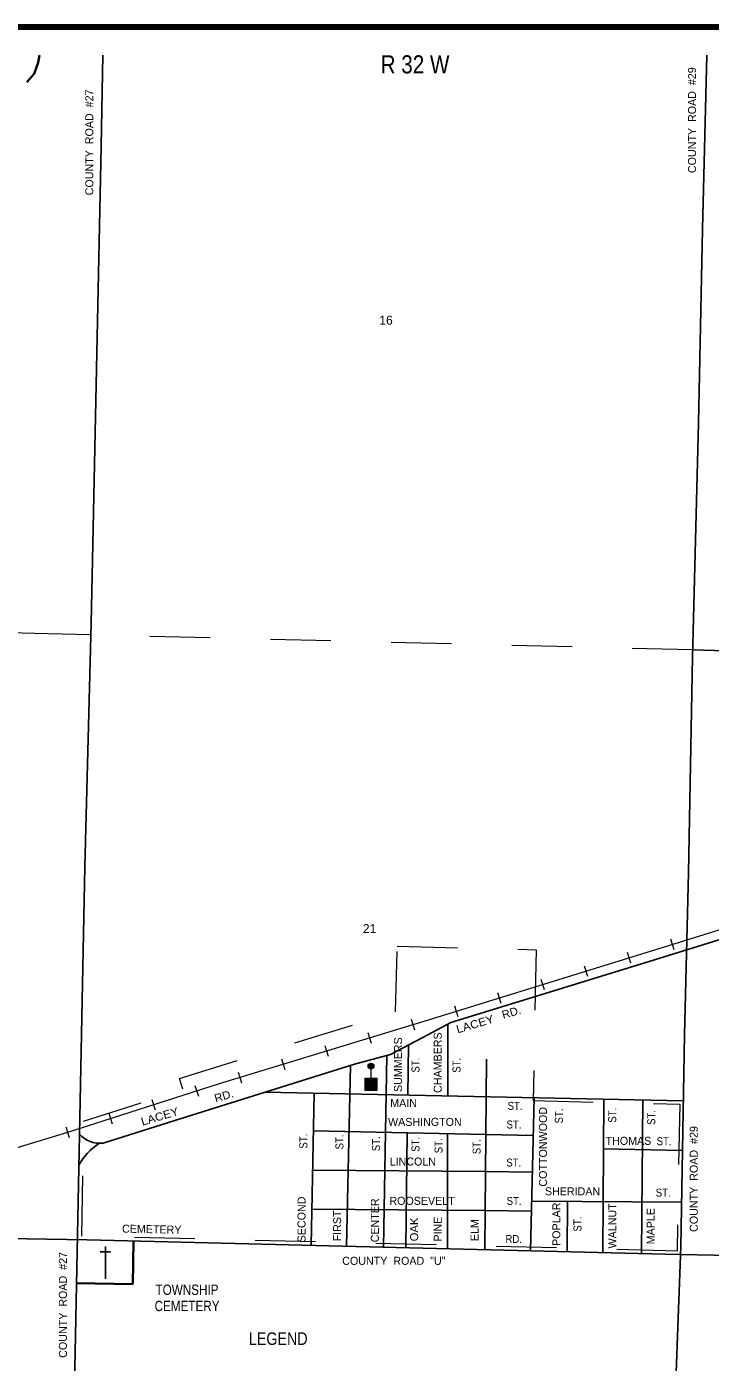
# Model space of a CAD drawing. Extents: x 207.45 to 211.98, y 2710.66 to 2714.6.
# Drawn here: x 208.611 to 209.744, y 2712.389 to 2714.603 of the extents above; entities that cross this region are included whole.
import ezdxf
from ezdxf.enums import TextEntityAlignment as Align

# ---------------------------------------------------------------- set-up
doc = ezdxf.new("R2010")
doc.units = 0
doc.header["$LTSCALE"] = 0.006
for name, pattern in [('DOTTED', [1.5, 0.3, -1.2]), ('LONG_DASHED', [7.5, 6, -1.5]), ('MEDIUM_DASHED', [4.5, 3, -1.5])]:
    doc.linetypes.add(name, pattern=pattern)
for name, color, linetype, lineweight in [('14', 7, 'Continuous', 25), ('15', 7, 'MEDIUM_DASHED', 13), ('17', 7, 'Continuous', 13), ('25', 7, 'Continuous', 35), ('32', 7, 'DOTTED', 35), ('36', 7, 'Continuous', 13), ('4', 7, 'LONG_DASHED', 13), ('48', 7, 'Continuous', 106), ('50', 7, 'Continuous', 13)]:
    doc.layers.add(name, color=color, linetype=linetype, lineweight=lineweight)
for name, color, linetype in [('45', 7, 'Continuous'), ('46', 7, 'Continuous'), ('49', 7, 'Continuous')]:
    doc.layers.add(name, color=color, linetype=linetype)

msp = doc.modelspace()

# ---------------------------------------------------------------- hatches: boundary and pattern name
at = {"layer": '36'}
for points in [[(209.181694, 2712.875265, 1), (209.181268, 2712.885066, 1)], [(209.17178, 2712.840152), (209.17178, 2712.860417), (209.191288, 2712.860417), (209.191288, 2712.840152)]]:
    msp.add_hatch(color=256, dxfattribs=at).paths.add_polyline_path(points)

# ---------------------------------------------------------------- linework, layer by layer
at = {"layer": '14'}
for p, q in [((208.689773, 2712.350947), (208.706818, 2713.210795)), ((209.308712, 2712.830682), (209.308902, 2712.949811)), ((209.202462, 2712.580303), (209.207576, 2712.898106)), ((209.242424, 2712.832008), (209.243561, 2712.915341)), ((209.141098, 2712.581818), (209.147348, 2712.881439)), ((209.370265, 2712.576136), (209.372917, 2712.892045)), ((209.005303, 2712.836932), (209.699242, 2712.822727)), ((209.082197, 2712.583333), (209.087311, 2712.835227)), ((209.446212, 2712.574242), (209.451894, 2712.827841)), ((209.567614, 2712.825379), (209.565909, 2712.571212)), ((209.632008, 2712.824242), (209.630303, 2712.569697)), ((209.085985, 2712.773106), (209.450568, 2712.76553)), ((209.239015, 2712.579356), (209.241477, 2712.769886)), ((209.308144, 2712.577652), (209.308523, 2712.768561)), ((209.567045, 2712.743182), (209.697727, 2712.74053)), ((209.084659, 2712.707955), (209.371402, 2712.705492)), ((209.371402, 2712.705492), (209.449053, 2712.704735)), ((209.448864, 2712.656629), (209.696212, 2712.654545)), ((209.507197, 2712.65625), (209.506629, 2712.572727))]:
    msp.add_line(p, q, dxfattribs=at)
for points in [[(208.706818, 2713.210795), (208.717235, 2713.614394), (208.73428, 2714.404545), (208.736932, 2714.555682)], [(209.669129, 2711.568371), (209.674811, 2711.886553), (209.682197, 2712.224242), (209.695076, 2712.581439), (209.701136, 2712.932008), (209.707765, 2713.200947), (209.714583, 2713.558144), (209.724811, 2713.946023), (209.731439, 2714.267614), (209.738447, 2714.555682)], [(209.714773, 2713.570265), (209.95303, 2713.563258), (210.233523, 2713.558144), (210.717045, 2713.548106)], [(210.288826, 2713.253598), (210.011553, 2713.167803), (209.635606, 2713.051326), (209.314015, 2712.952462), (209.275758, 2712.932197), (209.213636, 2712.899811), (209.154167, 2712.883712), (208.856439, 2712.789962), (208.737311, 2712.752652)], [(209.083333, 2712.643371), (209.370833, 2712.640909), (209.447727, 2712.640152)], [(207.494129, 2712.617424), (208.075568, 2712.602652), (208.710985, 2712.592424), (209.669318, 2712.568561), (209.694508, 2712.568182)], [(209.694508, 2712.568182), (210.530871, 2712.551705), (211.212121, 2712.538258), (211.282008, 2712.536742)]]:
    msp.add_lwpolyline(points, dxfattribs=at)
for centre, radius, start, end in [((208.732162, 2712.798871), 0.046408, 222.77561, 276.3175), ((208.78762, 2712.665376), 0.103834, 123.4903, 150.68135)]:
    msp.add_arc(centre, radius, start, end, dxfattribs=at)
at = {"layer": '15'}
msp.add_lwpolyline([(209.714773, 2713.570265), (208.623485, 2713.597159), (207.494129, 2713.628977)], dxfattribs=at)
at = {"layer": '17'}
for p, q in [((209.67803, 2713.091098), (209.683523, 2713.073485)), ((209.606439, 2713.068939), (209.611932, 2713.051326)), ((209.534848, 2713.046591), (209.540341, 2713.029167)), ((209.463258, 2713.024432), (209.468561, 2713.007008)), ((209.391477, 2713.002273), (209.39697, 2712.984848)), ((209.319886, 2712.980114), (209.325379, 2712.9625)), ((209.248295, 2712.958144), (209.253598, 2712.94053)), ((209.176515, 2712.936174), (209.181818, 2712.918561)), ((209.104735, 2712.914205), (209.110227, 2712.896591)), ((209.033144, 2712.892424), (209.038447, 2712.874811)), ((208.961364, 2712.870455), (208.966667, 2712.852841)), ((208.889583, 2712.847917), (208.895265, 2712.830492)), ((208.818182, 2712.825189), (208.823864, 2712.807576)), ((208.74678, 2712.802273), (208.752273, 2712.784848)), ((208.675379, 2712.779545), (208.680871, 2712.761932))]:
    msp.add_line(p, q, dxfattribs=at)
msp.add_lwpolyline([(207.494129, 2712.648864), (207.698485, 2712.648864), (208.04053, 2712.648864), (208.172159, 2712.649621), (208.243561, 2712.656061), (208.338447, 2712.669697), (208.433144, 2712.695455), (208.518182, 2712.72197), (208.678977, 2712.770833), (208.930303, 2712.851326), (209.277083, 2712.957197), (209.676894, 2713.080871), (210.164394, 2713.232197), (210.536932, 2713.350379), (211.021023, 2713.5), (211.282008, 2713.580871)], dxfattribs=at)
msp.add_lwpolyline([(207.494129, 2712.648864), (207.698485, 2712.648864), (208.04053, 2712.648864), (208.172159, 2712.649621), (208.243561, 2712.656061), (208.338447, 2712.669697), (208.433144, 2712.695455), (208.518182, 2712.72197), (208.678977, 2712.770833), (208.930303, 2712.851326), (209.277083, 2712.957197), (209.676894, 2713.080871), (210.164394, 2713.232197), (210.536932, 2713.350379), (211.021023, 2713.5), (211.282008, 2713.580871)], dxfattribs=at)
at = {"layer": '25'}
msp.add_lwpolyline([(208.610606, 2714.511364), (208.622727, 2714.525), (208.629545, 2714.54375), (208.631818, 2714.555682)], dxfattribs=at)
at = {"layer": '32'}
for p, q in [((208.787879, 2712.59053), (208.786553, 2712.518939)), ((208.786553, 2712.518939), (208.693182, 2712.520644))]:
    msp.add_line(p, q, dxfattribs=at)
at = {"layer": '32', "linetype": 'Continuous', "lineweight": 25}
for p, q in [((208.732386, 2712.572727), (208.749621, 2712.572727)), ((208.741098, 2712.58125), (208.741098, 2712.527462))]:
    msp.add_line(p, q, dxfattribs=at)
at = {"layer": '36'}
msp.add_line((209.181629, 2712.859848), (209.181629, 2712.875568), dxfattribs=at)
msp.add_lwpolyline([(209.17178, 2712.840152), (209.17178, 2712.860417), (209.191288, 2712.860417), (209.191288, 2712.840152)], close=True, dxfattribs=at)
msp.add_circle((209.181481, 2712.880165), 0.004905, dxfattribs=at)
at = {"layer": '4'}
for points in [[(209.222348, 2712.970076), (209.225, 2713.078977), (209.455492, 2713.073106), (209.450189, 2712.823295), (209.693371, 2712.817235), (209.689205, 2712.573864)], [(209.689205, 2712.573864), (208.702273, 2712.598485), (208.704924, 2712.789205), (208.869697, 2712.841856), (208.864205, 2712.860038), (209.222348, 2712.970076)]]:
    msp.add_lwpolyline(points, dxfattribs=at)
at = {"layer": '48'}
msp.add_lwpolyline([(207.44678, 2710.720455), (207.44678, 2714.60303), (211.329356, 2714.60303), (211.329356, 2710.720455)], close=True, dxfattribs=at)

# ---------------------------------------------------------------- texts
at = {"layer": '32', "width": 0.85}
for s, p in [('TOWNSHIP', (208.87642, 2712.501136)), ('CEMETERY', (208.876515, 2712.474242))]:
    msp.add_text(s, height=0.01705, dxfattribs=at).set_placement(p, align=Align.CENTER)
at = {"layer": '45'}
for s, p in [('16', (209.206439, 2714.109091)), ('21', (209.179167, 2713.100758))]:
    msp.add_text(s, height=0.01496, dxfattribs=at).set_placement(p, align=Align.CENTER)
at = {"layer": '46', "width": 0.85}
msp.add_text('R 32 W', height=0.03011, dxfattribs=at).set_placement((209.254545, 2714.525568), align=Align.CENTER)
at = {"layer": '49'}
for s, rotation, p in [('COUNTY  ROAD  #29', 90, (209.720455, 2714.448106)), ('COUNTY  ROAD  #27', 90, (208.721023, 2714.411269)), ('SUMMERS', 90, (209.232955, 2712.88267)), ('CHAMBERS', 90, (209.298674, 2712.88608)), ('COTTONWOOD', 90, (209.473295, 2712.746591)), ('COUNTY  ROAD  #29', 90, (209.723295, 2712.693182)), ('SECOND', 90, (209.072917, 2712.626136)), ('CENTER', 90, (209.194508, 2712.624621)), ('POPLAR', 90, (209.495455, 2712.618182)), ('WALNUT', 90, (209.588258, 2712.61553)), ('FIRST', 90, (209.132008, 2712.615436)), ('PINE', 90, (209.298864, 2712.610133)), ('MAPLE', 90, (209.651894, 2712.614962)), ('CEMETERY', 358.854, (208.817765, 2712.603383)), ('ELM', 90, (209.359848, 2712.608428)), ('COUNTY  ROAD  #27', 90, (208.677273, 2712.484564))]:
    msp.add_text(s, height=0.01326, rotation=rotation, dxfattribs=at).set_placement(p, align=Align.CENTER)
for s, rotation, width, p in [('LACEY', 16.645, 1.1, (209.355866, 2712.943641)), ('RD.', 16.645, 1.05, (209.416188, 2712.963079)), ('ST.', 90, 0.9, (209.261932, 2712.881913)), ('ST.', 90, 0.9, (209.329924, 2712.881723)), ('RD.', 16.645, 1.05, (208.939484, 2712.824632)), ('LACEY', 16.645, 1.1, (208.833139, 2712.790611)), ('ST.', 90, 0.9, (209.499621, 2712.797633)), ('ST.', 90, 0.9, (209.588068, 2712.798958)), ('ST.', 90, 0.9, (209.652841, 2712.79517)), ('ST.', 90, 0.9, (209.075947, 2712.755966)), ('ST.', 90, 0.9, (209.135795, 2712.75464)), ('ST.', 90, 0.9, (209.196402, 2712.75161)), ('ST.', 90, 0.9, (209.261932, 2712.750663)), ('ST.', 90, 0.9, (209.300189, 2712.748201)), ('ST.', 90, 0.9, (209.363258, 2712.746686)), ('OAK', 90, 1.05, (209.259659, 2712.609564)), ('ST.', 90, 0.9, (209.530492, 2712.618466))]:
    msp.add_text(s, height=0.01326, rotation=rotation, dxfattribs=dict(at, width=width)).set_placement(p, align=Align.CENTER)
for s, p in [('MAIN', (209.235606, 2712.8125)), ('WASHINGTON', (209.270833, 2712.78125)), ('THOMAS', (209.608428, 2712.749811)), ('LINCOLN', (209.250852, 2712.71553)), ('SHERIDAN', (209.51572, 2712.666098)), ('ROOSEVELT', (209.266193, 2712.650379)), ('COUNTY  ROAD  "U"', (209.219413, 2712.550947))]:
    msp.add_text(s, height=0.01326, dxfattribs=at).set_placement(p, align=Align.CENTER)
at = {"layer": '49', "width": 0.9}
for s, p in [('ST.', (209.42036, 2712.807765)), ('ST.', (209.418655, 2712.776894)), ('ST.', (209.667519, 2712.749242)), ('ST.', (209.418277, 2712.713826)), ('ST.', (209.666004, 2712.664015)), ('ST.', (209.418845, 2712.650189)), ('RD.', (209.418087, 2712.587121))]:
    msp.add_text(s, height=0.01326, dxfattribs=at).set_placement(p, align=Align.CENTER)
at = {"layer": '50', "width": 0.85}
msp.add_text('LEGEND', height=0.02083, dxfattribs=at).set_placement((209.027746, 2712.418182), align=Align.CENTER)

doc.saveas('drawing.dxf')
